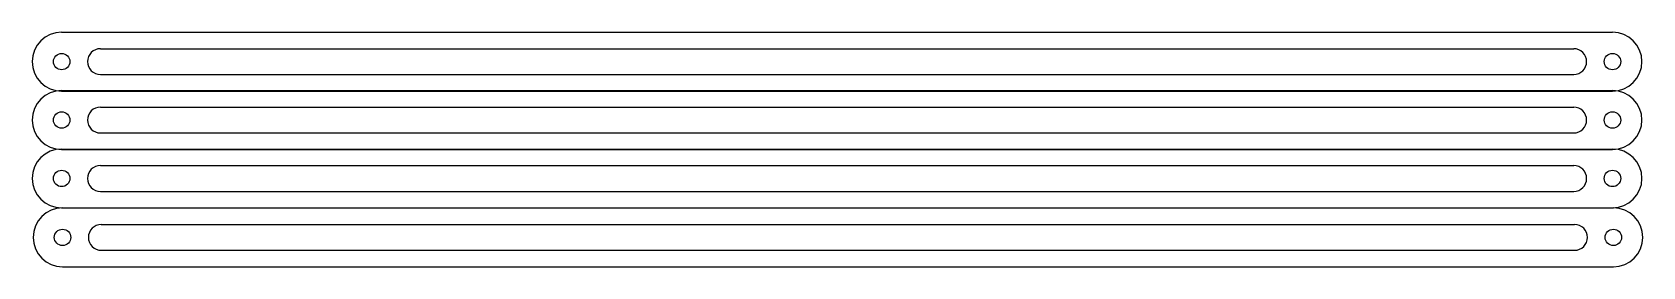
# Model space of a CAD drawing. Header units: millimetres. Extents: x 1838 to 2150, y 1428 to 1473.
import ezdxf

# ---------------------------------------------------------------- set-up
doc = ezdxf.new("R2010")
doc.units = ezdxf.units.MM

msp = doc.modelspace()

# ---------------------------------------------------------------- linework, layer by layer
for p, q in [((1843.78, 1473.08), (2143.78, 1473.08)), ((1851.28, 1469.88), (2136.28, 1469.88)), ((1851.28, 1464.88), (2136.28, 1464.88)), ((1843.78, 1461.77), (2143.78, 1461.77)), ((1843.78, 1461.68), (2143.78, 1461.68)), ((1851.28, 1458.57), (2136.28, 1458.57)), ((1851.28, 1453.57), (2136.28, 1453.57)), ((1843.78, 1450.46), (2143.78, 1450.46)), ((1843.78, 1450.37), (2143.78, 1450.37)), ((1851.28, 1447.26), (2136.28, 1447.26)), ((1851.28, 1442.26), (2136.28, 1442.26)), ((1843.78, 1439.06), (2143.78, 1439.06)), ((1843.95, 1439.05), (2143.95, 1439.05)), ((1851.45, 1435.85), (2136.45, 1435.85)), ((1851.45, 1430.85), (2136.45, 1430.85)), ((1843.95, 1427.65), (2143.95, 1427.65))]:
    msp.add_line(p, q)
for centre in [(1843.78, 1467.38), (2143.78, 1467.38), (1843.78, 1456.07), (2143.78, 1456.07), (1843.78, 1444.76), (2143.78, 1444.76), (1843.95, 1433.35), (2143.95, 1433.35)]:
    msp.add_circle(centre, 1.59)
for centre, radius, start, end in [((1843.78, 1467.38), 5.7, 90, 270), ((2143.78, 1467.38), 5.7, 270, 90), ((1851.28, 1467.38), 2.5, 90, 270), ((2136.28, 1467.38), 2.5, 270, 90), ((1843.78, 1456.07), 5.7, 90, 270), ((2143.78, 1456.07), 5.7, 270, 90), ((1851.28, 1456.07), 2.5, 90, 270), ((2136.28, 1456.07), 2.5, 270, 90), ((1843.78, 1444.76), 5.7, 90, 270), ((2143.78, 1444.76), 5.7, 270, 90), ((1851.28, 1444.76), 2.5, 90, 270), ((2136.28, 1444.76), 2.5, 270, 90), ((1843.95, 1433.35), 5.7, 90, 270), ((2143.95, 1433.35), 5.7, 270, 90), ((1851.45, 1433.35), 2.5, 90, 270), ((2136.45, 1433.35), 2.5, 270, 90)]:
    msp.add_arc(centre, radius, start, end)

doc.saveas('drawing.dxf')
